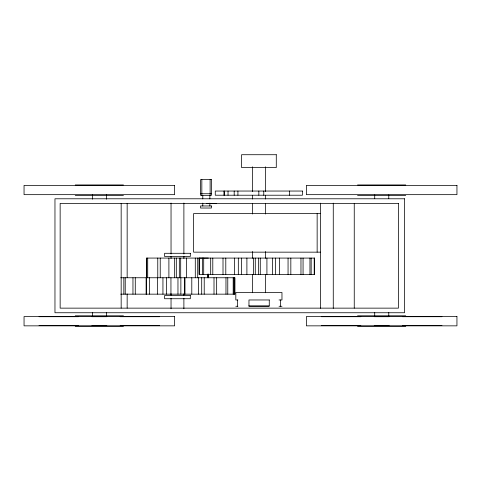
<?xml version="1.0" encoding="UTF-8"?>
<svg xmlns="http://www.w3.org/2000/svg" width="481" height="481" viewBox="0 0 481 481"><rect width="100%" height="100%" fill="white"/><g stroke="black" fill="none" stroke-linecap="round" stroke-linejoin="round"><path stroke-width="0.72" d="M75.252 184.945L123.437 184.945M357.563 184.945L405.748 184.945M200.559 193.741L211.406 193.741M75.252 195.43L123.437 195.43M357.563 195.43L405.748 195.43M206.325 203.505L216.288 203.505M320.514 213.588L193.596 213.588L193.59 252.158L320.514 252.158M208.363 258.069L146.555 258.069L146.555 277.759M120.719 277.759L234.944 277.759L234.944 294.156L120.719 294.156M237.879 299.97L235.816 299.97L235.822 292.478L281.968 292.478L281.968 299.97L279.028 299.97M248.773 305.91L269.029 305.91M235.816 306.277L237.879 306.277M279.028 306.277L281.968 306.277M75.252 315.801L123.437 315.801M357.563 315.801L405.748 315.801M39.039 316.708L78.517 316.708M91.931 316.708L106.824 316.708M120.172 316.708L159.65 316.708M321.35 316.708L360.828 316.708M374.242 316.708L389.135 316.708M402.483 316.708L441.961 316.708M39.039 325.619L78.517 325.619M91.931 325.619L106.824 325.619M120.172 325.619L159.65 325.619M321.35 325.619L360.828 325.619M374.242 325.619L389.135 325.619M402.483 325.619L441.961 325.619M75.252 326.28L123.437 326.28M357.563 326.28L405.748 326.28M388.774 194.913L388.774 198.659M388.774 312.572L388.774 316.318M374.717 194.913L374.717 198.659M374.717 312.572L374.717 316.318M354.25 203.385L354.25 308.141M333.267 203.156L333.267 308.327M320.412 203.156L320.412 308.327M317.147 213.588L317.147 252.158M314.207 258.081L314.207 274.471M311.171 258.081L311.171 274.471M309.95 258.081L309.95 274.471M303.06 258.081L303.06 274.471M300.968 258.081L300.968 274.471M290.831 258.081L290.831 274.471M289.646 191.041L289.646 195.22M288.059 258.081L288.059 274.471M280.369 299.97L280.369 306.277M279.389 258.081L279.389 274.471M275.571 258.081L275.571 274.471M272.36 258.081L272.36 274.471M266.919 258.081L266.919 274.471M265.362 166.799L265.362 191.54M265.362 195.286L265.362 199.038M265.362 203.535L265.362 214.027M265.362 251.515L265.362 258.261M265.362 274.753L265.362 292.743M263.768 191.041L263.768 195.22M260.275 258.081L260.275 274.471M258.838 191.041L258.838 195.22M258.64 258.081L258.64 274.471M255.279 258.081L255.279 274.471M253.547 258.081L253.547 274.471M252.501 166.799L252.501 191.54M252.501 195.286L252.501 199.038M252.501 203.535L252.501 214.027M252.501 251.515L252.501 258.261M252.501 274.753L252.501 292.743M246.897 258.081L246.897 274.471M241.546 258.081L241.546 274.471M238.323 258.081L238.323 274.471M237.921 191.041L237.921 195.22M237.422 299.97L237.422 306.277M234.626 277.759L234.626 294.156M234.391 258.081L234.391 274.471M234.187 191.041L234.187 195.22M233.964 277.759L233.964 294.156M233.183 277.759L233.183 294.156M228.03 191.041L228.03 195.22M227.772 277.759L227.772 294.156M225.968 277.759L225.968 294.156M225.793 258.081L225.793 274.471M224.332 191.041L224.332 195.22M223.978 191.041L223.978 195.22M223.01 258.081L223.01 274.471M216.654 277.759L216.654 294.156M214.009 277.759L214.009 294.156M212.794 258.081L212.794 274.471M210.69 258.081L210.69 274.471M210.125 179.611L210.125 195.352M209.86 195.352L209.86 198.887M209.86 203.138L209.86 205.964M208.363 274.116L208.363 277.759M208.171 274.116L208.171 277.759M207.461 274.116L207.461 277.759M204.221 277.759L204.221 294.156M203.703 258.081L203.703 274.471M202.79 195.352L202.79 198.887M202.79 203.138L202.79 205.964M202.459 258.081L202.459 274.471M201.84 179.611L201.84 195.352M201.701 277.759L201.701 294.156M199.32 258.081L199.32 274.471M198.467 277.759L198.467 294.156M197.715 258.069L197.715 277.759M195.292 258.069L195.292 277.759M191.793 277.759L191.793 294.156M186.406 258.069L186.406 277.759M184.975 277.759L184.975 294.156M184.373 277.759L184.373 294.156M183.886 203.03L183.886 254.028M183.886 256.277L183.886 258.525M183.886 293.777L183.886 295.274M183.886 298.274L183.886 308.772M180.868 277.759L180.868 294.156M180.694 258.069L180.694 277.759M179.329 258.069L179.329 277.759M177.964 277.759L177.964 294.156M176.311 258.069L176.311 277.759M174.657 258.069L174.657 277.759M171.038 203.03L171.038 254.028M171.038 256.277L171.038 258.525M171.038 293.777L171.038 295.274M171.038 298.274L171.038 308.772M170.947 277.759L170.947 294.156M168.897 258.069L168.897 277.759M166.372 277.759L166.372 294.156M162.939 277.759L162.939 294.156M160.227 258.069L160.227 277.759M157.768 258.069L157.768 277.759M157.558 277.759L157.558 294.156M149.453 277.759L149.453 294.156M147.709 258.069L147.709 277.759M146.747 258.069L146.747 277.759M146.434 277.759L146.434 294.156M146.116 277.759L146.116 294.156M135.275 277.759L135.275 294.156M132.96 277.759L132.96 294.156M127.158 203.385L127.158 277.465M127.158 293.927L127.158 308.141M125.228 277.759L125.228 294.156M123.845 277.759L123.845 294.156M121.164 203.385L121.164 308.141M106.463 194.709L106.463 199.212M106.463 312.59L106.463 316.348M92.406 194.709L92.406 199.212M92.406 312.59L92.406 316.348M276.286 154.72L241.576 154.72L241.576 167.574L276.286 167.574L276.286 154.72M211.406 179.611L200.553 179.611L200.553 195.352L211.406 195.352L211.406 179.611M174.639 185.383L24.05 185.383L24.056 194.661L174.639 194.661L174.633 185.383M456.95 185.383L306.361 185.383L306.361 194.661L456.95 194.661L456.95 185.383M302.411 191.041L215.266 191.041L215.266 195.22L302.411 195.22L302.411 191.041M404.551 198.785L54.966 198.785L54.966 312.746L404.551 312.746L404.551 198.785M398.424 203.385L60.149 203.385L60.149 308.141L398.424 308.141L398.424 203.385M211.406 205.964L200.553 205.964L200.553 208.026L211.406 208.026L211.406 205.964M190.308 253.295L164.61 253.295L164.61 256.505L190.308 256.505L190.308 253.295M314.448 258.081L199.056 258.081L199.056 274.471L314.448 274.471L314.448 258.081M190.308 295.514L164.61 295.514L164.61 298.731L190.308 298.731L190.308 295.514M269.264 299.97L248.966 299.97L248.966 306.277L269.264 306.277L269.264 299.97M174.639 316.57L24.05 316.57L24.056 325.847L174.639 325.847L174.633 316.57M456.95 316.57L306.361 316.57L306.367 325.847L456.95 325.847L456.944 316.57"/></g></svg>
